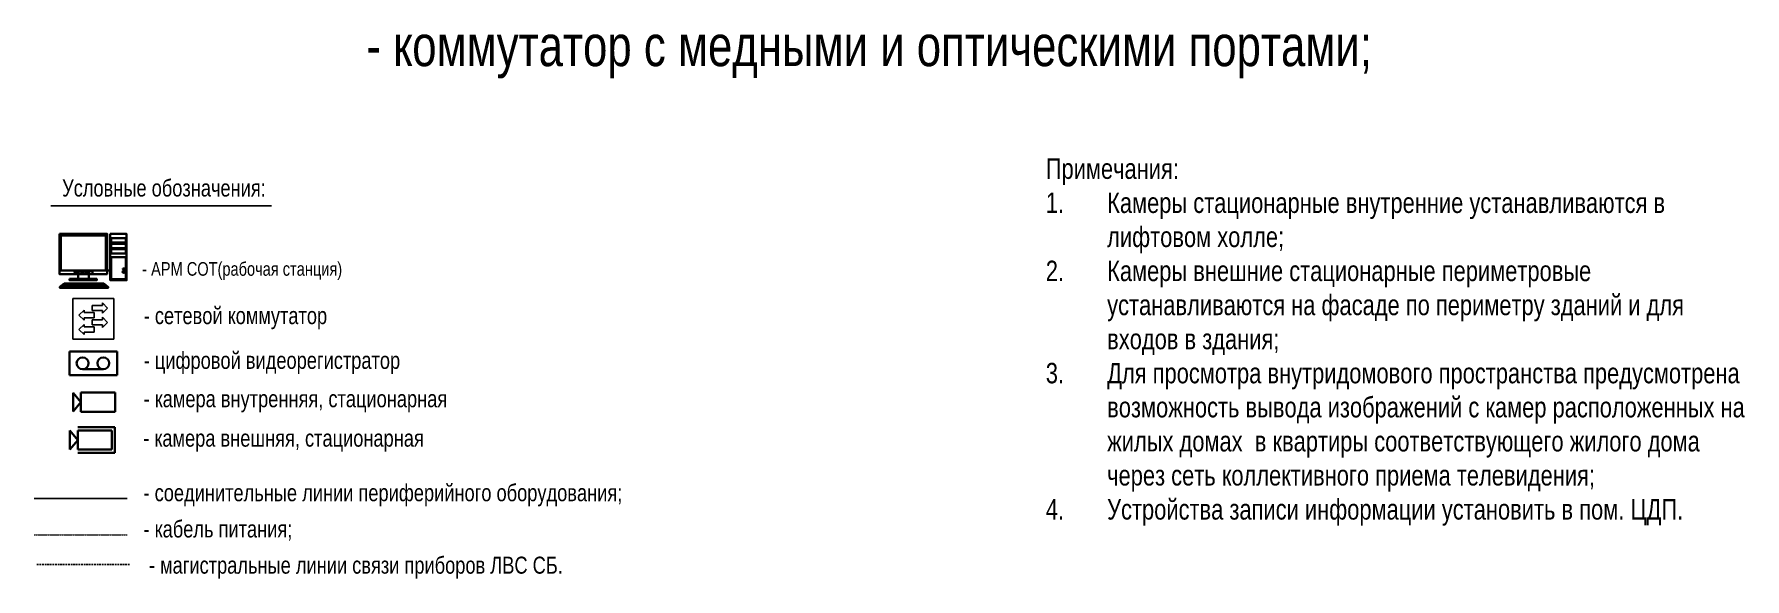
# Model space of a CAD drawing. Header units: millimetres. Extents: x 22492 to 271673, y 243 to 77571.
# Drawn here: x 116301 to 141392, y 21987 to 29982 of the extents above; entities that cross this region are included whole.
import ezdxf
from ezdxf.enums import TextEntityAlignment as Align

# ---------------------------------------------------------------- set-up
doc = ezdxf.new("R2010")
doc.units = ezdxf.units.MM
doc.set_wipeout_variables(frame=1)
doc.linetypes.add('CENTER2', pattern=[28.575, 19.05, -3.175, 3.175, -3.175])
doc.linetypes.add('DASHEDX2', pattern=[38.1, 25.4, -12.7])
for name, color, linetype, lineweight in [('Mp.E.LC.00.cable', 30, 'Continuous', 25), ('Mp.E.LC.00.Eq', 6, 'Continuous', 35), ('Mp.E.LC.00.Eq.wipeout', 171, 'Continuous', 0), ('Mp.E.LC.00.text', 4, 'Continuous', 15), ('Mp.E.LC.14.CCTV.Eq', 6, 'Continuous', 35), ('Mp.E.LC.CCTV.cable', 30, 'Continuous', 25), ('Mp.E.LC.TV.text', 4, 'Continuous', 15)]:
    doc.layers.add(name, color=color, linetype=linetype, lineweight=lineweight)
doc.layers.add('Mp.E.LC.cable', color=30, linetype='Continuous')
doc.styles.add('1-100', font='Fokad_u.shx', dxfattribs={"width": 0.8, "height": 200})
doc.styles.add('Mp.NoteText', font='fokad_u.shx', dxfattribs={"width": 0.8, "height": 300})
doc.styles.add('Mp.wo.dwg', font='fokad_u.shx', dxfattribs={"width": 0.8})

msp = doc.modelspace()

# ---------------------------------------------------------------- linework, layer by layer
at = {"ltscale": 200}
for p, q in [((117467.4, 26103.8), (116867.4, 26103.8)), ((116867.4, 26103.8), (116867.4, 25503.8)), ((117467.4, 25503.8), (117467.4, 26103.8)), ((117032.4, 25931.3), (116957.4, 25856.1)), ((117032.4, 25781.3), (116957.4, 25856.1)), ((117032.4, 25893.8), (117032.4, 25931.3)), ((117182.4, 25893.8), (117032.4, 25893.8)), ((117152.4, 25923.8), (117152.4, 25998.8)), ((117152.4, 25998.8), (117302.4, 25998.8)), ((117152.4, 25923.8), (117302.4, 25923.8)), ((117182.4, 25818.8), (117182.4, 25893.8)), ((117302.4, 25998.8), (117302.4, 26036.3)), ((117302.4, 26036.3), (117377.4, 25961.1)), ((117302.4, 25886.3), (117377.4, 25961.1)), ((117302.4, 25886.3), (117302.4, 25923.8)), ((117032.4, 25721.3), (116957.4, 25646.1)), ((117032.4, 25571.3), (116957.4, 25646.1)), ((117182.4, 25818.8), (117032.4, 25818.8)), ((117032.4, 25781.3), (117032.4, 25818.8)), ((117032.4, 25683.8), (117032.4, 25721.3)), ((117182.4, 25683.8), (117032.4, 25683.8)), ((117182.4, 25608.8), (117032.4, 25608.8)), ((117032.4, 25571.3), (117032.4, 25608.8)), ((117152.4, 25713.8), (117152.4, 25788.8)), ((117152.4, 25788.8), (117302.4, 25788.8)), ((117152.4, 25713.8), (117302.4, 25713.8)), ((117182.4, 25608.8), (117182.4, 25683.8)), ((117302.4, 25788.8), (117302.4, 25826.3)), ((117302.4, 25826.3), (117377.4, 25751.1)), ((117302.4, 25676.3), (117377.4, 25751.1)), ((117302.4, 25676.3), (117302.4, 25713.8)), ((116867.4, 25503.8), (117467.4, 25503.8))]:
    msp.add_line(p, q, dxfattribs=at)
at = {"layer": 'Mp.E.LC.00.cable', "color": 3, "linetype": 'DASHEDX2'}
msp.add_line((116341, 22196.2), (117700, 22196.2), dxfattribs=at)
at = {"layer": 'Mp.E.LC.14.CCTV.Eq'}
for p, q in [((117517.4, 25325.5), (116817.4, 25325.5)), ((116817.4, 25325.5), (116817.4, 24975.5)), ((117517.4, 24975.5), (117517.4, 25325.5)), ((116817.4, 24975.5), (117517.4, 24975.5)), ((117010.5, 25063), (117314.7, 25063)), ((116873, 24440.7), (116873, 24718.9)), ((116873, 24718.9), (116987, 24580.8)), ((116987, 24440.3), (116987, 24721.4)), ((116987, 24721.4), (117487, 24721.4)), ((117487, 24721.4), (117487, 24440.3)), ((116987, 24580.8), (116873, 24440.7)), ((117487, 24440.3), (116987, 24440.3)), ((116825.2, 23884), (116825.2, 24162.2)), ((116825.2, 24162.2), (116939.2, 24024.1)), ((117484.8, 24213.5), (116938.9, 24213.5)), ((116939.2, 23883.6), (116939.2, 24164.7)), ((116939.2, 24164.7), (117439.2, 24164.7)), ((117439.2, 24164.7), (117439.2, 23883.6)), ((117484.8, 23835), (117484.8, 24213.5)), ((116939.2, 24024.1), (116825.2, 23884)), ((117439.2, 23883.6), (116939.2, 23883.6)), ((116938.9, 23835), (117484.8, 23835))]:
    msp.add_line(p, q, dxfattribs=at)
for centre, start, end in [((117010.5, 25150.5), 0, 180), ((117010.5, 25150.5), 180, 0), ((117314.7, 25150.5), 0, 180), ((117314.7, 25150.5), 180, 0)]:
    msp.add_arc(centre, 87.5, start, end, dxfattribs=at)
at = {"layer": 'Mp.E.LC.cable'}
msp.add_line((116301.2, 23164.8), (117665.6, 23164.8), dxfattribs=at)
at = {"layer": 'Mp.E.LC.CCTV.cable', "color": 4}
msp.add_lwpolyline([(116543.6, 27461.2), (119784.1, 27461.2)], dxfattribs=at)
at = {"layer": 'Mp.E.LC.TV.text', "linetype": 'CENTER2'}
msp.add_line((116301.2, 22633.2), (117665.6, 22633.2), dxfattribs=at)

# ---------------------------------------------------------------- texts
at = {"layer": 'Mp.E.LC.00.text', "style": '1-100', "width": 0.8}
msp.add_text('- АРМ СОТ(рабочая станция)', height=200, dxfattribs=at).set_placement((117884.9, 26535.7), align=Align.MIDDLE_LEFT)
at = {"layer": 'Mp.E.LC.00.text'}
for s, insert, char_height, width, attachment_point, style in [('\\pxql;- коммутатор с медными и оптическими портами;', (132045.3, 29721.9), 600, 21745.009, 5, 'Mp.NoteText'), ('Примечания:\\P\\pxi-3,l3,t3;1.^IКамеры стационарные внутренние устанавливаются в  лифтовом холле;\\P2.^IКамеры внешние стационарные периметровые устанавливаются на фасаде по периметру зданий и для входов в здания;\\P3.^IДля просмотра внутридомового пространства предусмотрена возможность вывода изображений с камер расположенных на жилых домах  в квартиры соответствующего жилого дома через сеть коллективного приема телевидения;\\P4.^IУстройства записи информации установить в пом. ЦДП.', (131139.1, 28157.3), 300, 10327.909, 1, '1-100')]:
    msp.add_mtext(s, dxfattribs=dict(at, insert=insert, char_height=char_height, width=width, attachment_point=attachment_point, style=style))
at = {"layer": 'Mp.E.LC.TV.text', "ltscale": 2, "style": 'Mp.wo.dwg', "width": 0.8}
msp.add_text('Условные обозначения:', height=250, dxfattribs=at).set_placement((116710.6, 27598.5))
at = {"layer": 'Mp.E.LC.TV.text', "style": 'Mp.wo.dwg', "width": 0.8}
for s, p in [('- сетевой коммутатор', (117907.7, 25725.6)), ('- цифровой видеорегистратор', (117907.7, 25068.5)), ('- камера внутренняя, стационарная ', (117905.4, 24505.1)), ('- камера внешняя, стационарная ', (117900.5, 23926.6))]:
    msp.add_text(s, height=250, dxfattribs=at).set_placement(p)
for s, p in [('- соединительные линии периферийного оборудования;', (117904.5, 23250.4)), ('- кабель питания;', (117904.5, 22718.8)), ('- магистральные линии связи приборов ЛВС СБ.', (117984.1, 22187.2))]:
    msp.add_text(s, height=250, dxfattribs=at).set_placement(p, align=Align.MIDDLE_LEFT)

# ---------------------------------------------------------------- wipeouts: each hides what was drawn before it
msp.add_wipeout([(116670.2, 27051.9), (116670.2, 26258), (117655.3, 26258), (117655.3, 27051.9)]).dxf.layer = 'Mp.E.LC.00.Eq.wipeout'

# ---------------------------------------------------------------- next in the draw order: linework, layer by layer
at = {"layer": 'Mp.E.LC.00.Eq', "ltscale": 70}
msp.add_line((117370.2, 26512), (117416.7, 26512), dxfattribs=at)
at = {"layer": 'Mp.E.LC.00.Eq'}
for p, q in [((117383.2, 26273.7), (116677.9, 26273.7)), ((116778.4, 26311.7), (116751.7, 26276.7)), ((116779.2, 26311.7), (116752.6, 26276.7)), ((116812.7, 26311.6), (116796.6, 26276.7)), ((116813.6, 26311.6), (116797.5, 26276.7)), ((116846, 26311.6), (116835.8, 26276.7)), ((116846.9, 26311.6), (116836.7, 26276.7)), ((116881, 26311.5), (116877.7, 26279.7)), ((116881.9, 26311.5), (116878.6, 26279.7)), ((116918.5, 26312.1), (116917.7, 26279.7)), ((116919.4, 26312.1), (116918.6, 26279.7)), ((116955.9, 26312.1), (116955.2, 26279.7)), ((116956.8, 26312.1), (116956.1, 26279.7)), ((116993.3, 26311.7), (116993.3, 26279.7)), ((116994.3, 26311.7), (116994.3, 26279.7)), ((117031.6, 26311.7), (117031.6, 26276.7)), ((117032.6, 26311.7), (117032.6, 26276.7)), ((117070.1, 26277.4), (117069, 26311.9)), ((117071.1, 26277.4), (117070, 26311.9)), ((117108.2, 26276.8), (117106.4, 26311.9)), ((117108.9, 26276.8), (117107.1, 26311.9)), ((117139.4, 26311.5), (117143, 26276.3)), ((117140.1, 26311.5), (117143.7, 26276.3)), ((117171.8, 26311.7), (117177.3, 26276.7)), ((117172.4, 26311.7), (117178, 26276.7)), ((117236.4, 26311.4), (117256.1, 26276.7)), ((117237.1, 26311.4), (117256.8, 26276.7)), ((117265.4, 26311.4), (117290.8, 26276.7)), ((117266, 26311.4), (117291.5, 26276.7)), ((117293.7, 26311.4), (117327.6, 26276.5)), ((117294.2, 26311.4), (117328.1, 26276.5)), ((117383.2, 26273.7), (117320.7, 26320.8))]:
    msp.add_line(p, q, dxfattribs=at)
for points in [[(116670.2, 27051.9), (117370.2, 27051.9), (117370.2, 26459.8), (116670.2, 26459.8)], [(116677.9, 26273.7), (117383.6, 26273.7), (117383.6, 26258), (116677.9, 26258)], [(116702.5, 26279.7), (117216.8, 26279.7)], [(116703.2, 26280.2), (117216.6, 26280.2)], [(116711.3, 26286.1), (117214.4, 26286.1)], [(116712.1, 26286.7), (117214.2, 26286.7)], [(116719.6, 26292.5), (117211.9, 26292.5)], [(116720.3, 26293.1), (117211.7, 26293.1)], [(116728.1, 26298.9), (117209.5, 26298.9)], [(116728.8, 26299.4), (117209.3, 26299.4)], [(116736.3, 26305.3), (117207.1, 26305.3)], [(116737.1, 26305.9), (117206.9, 26305.9)], [(116737.6, 26305.3), (117207.1, 26305.3)], [(117213.6, 26305.9), (117326.1, 26305.9), (117326.1, 26305.9), (117213.6, 26305.9)], [(117213.8, 26305.3), (117326.9, 26305.3), (117326.9, 26305.3), (117213.8, 26305.3)], [(117216.1, 26299.4), (117335, 26299.4), (117335, 26299.4), (117216.1, 26299.4)], [(117216.3, 26298.9), (117335.7, 26298.9), (117335.7, 26298.9), (117216.3, 26298.9)], [(117218.6, 26293.1), (117343.7, 26293.1), (117343.7, 26293.1), (117218.6, 26293.1)], [(117218.8, 26292.5), (117344.4, 26292.5), (117344.4, 26292.5), (117218.8, 26292.5)], [(117221.1, 26286.7), (117352.5, 26286.7), (117352.5, 26286.7), (117221.1, 26286.7)], [(117221.3, 26286.1), (117353.1, 26286.1), (117353.1, 26286.1), (117221.3, 26286.1)], [(117223.6, 26280.3), (117361.3, 26280.3), (117361.3, 26280.3), (117223.6, 26280.3)], [(117223.9, 26279.7), (117362.1, 26279.7), (117362.1, 26279.7), (117223.9, 26279.7)]]:
    msp.add_lwpolyline(points, close=True, dxfattribs=at)
at = {"layer": 'Mp.E.LC.00.Eq', "ltscale": 70}
for points in [[(116690.8, 27026.2), (117349.7, 27026.2), (117349.7, 26513.1), (116690.8, 26513.1)], [(117416.7, 27050.3), (117655.3, 27050.3), (117655.3, 26369.4), (117416.7, 26369.4)], [(117428.9, 26985.8), (117643.1, 26985.8), (117643.1, 26922.5), (117428.9, 26922.5)], [(117428.9, 26906), (117643.1, 26906), (117643.1, 26842.7), (117428.9, 26842.7)], [(117428.7, 26709.4), (117643.5, 26709.4), (117643.5, 26387.8), (117428.7, 26387.8)], [(117428.9, 26826.2), (117643.1, 26826.2), (117643.1, 26762.9), (117428.9, 26762.9)], [(116821.1, 26389.9), (117219.4, 26389.9), (117219.4, 26369.4), (116821.1, 26369.4)], [(116946.8, 26459.7), (117100.8, 26459.7), (117100.8, 26389.9), (116946.8, 26389.9)], [(117601.6, 26541.6), (117624.4, 26541.6), (117624.4, 26530.9), (117601.6, 26530.9)]]:
    msp.add_lwpolyline(points, close=True, dxfattribs=at)
at = {"layer": 'Mp.E.LC.00.Eq'}
for points in [[(116677.9, 26273.7), (116740.3, 26320.8)], [(116698.7, 26276.7), (116744.8, 26311.7)], [(116698.7, 26276.7), (117218, 26276.7)], [(116740.3, 26320.8), (117320.7, 26320.8)], [(116744.8, 26311.7), (117204.7, 26311.6)], [(117204.7, 26311.6), (117218, 26276.6)], [(117211.3, 26311.6), (117225, 26276.7)], [(117211.3, 26311.6), (117318.3, 26311.6)], [(117225, 26276.7), (117366.2, 26276.7)], [(117318.3, 26311.6), (117366.2, 26276.7)], [(117320.7, 26320.8), (117383.2, 26273.7)]]:
    msp.add_lwpolyline(points, dxfattribs=at)
at = {"layer": 'Mp.E.LC.00.Eq', "ltscale": 70}
for centre, radius in [((116904.2, 26488.9), 11.6), ((116946.7, 26488.9), 11.6), ((116993.6, 26488.9), 9.7), ((117030.8, 26488.9), 9.7), ((117068, 26488.9), 9.7), ((117105.1, 26488.9), 9.7), ((117156.2, 26488.3), 10.1), ((117613.7, 26493.3), 16.1), ((117613.7, 26493.3), 12.6)]:
    msp.add_circle(centre, radius, dxfattribs=at)

doc.saveas('drawing.dxf')
